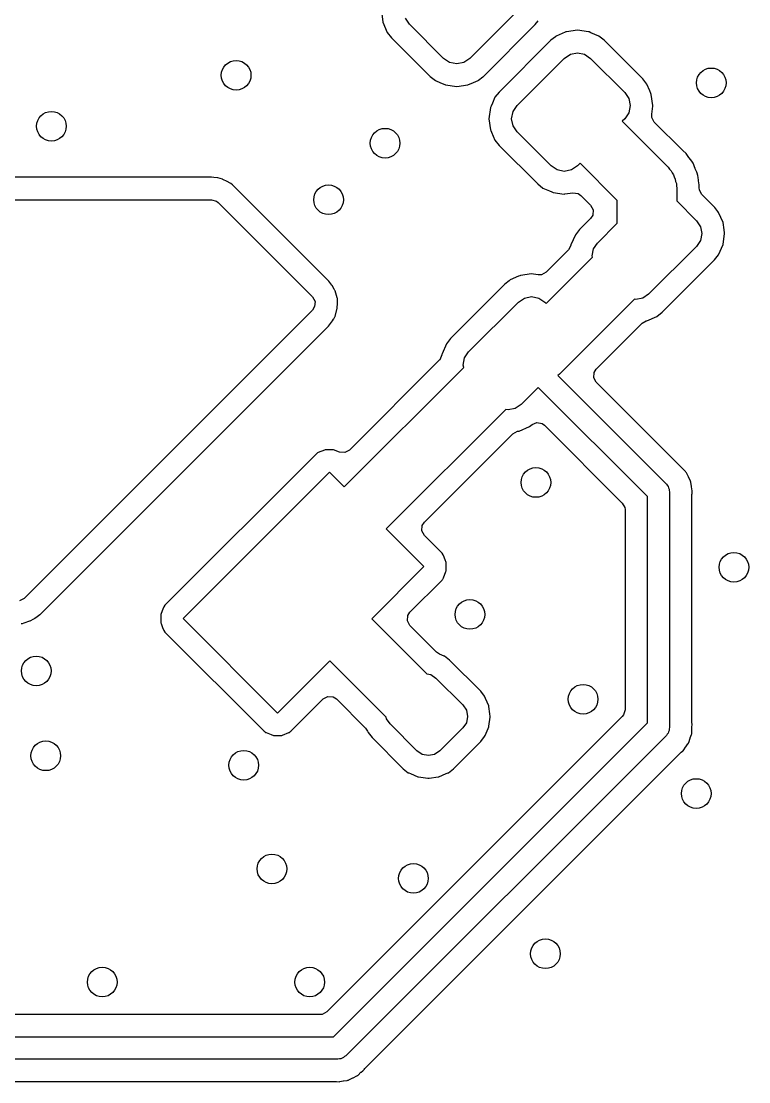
# Model space of a CAD drawing. Extents: x 4.14 to 7.68, y -5.31 to -1.77.
# Drawn here: x 6.617 to 7.003, y -4.893 to -4.33 of the extents above; entities that cross this region are included whole.
import ezdxf

# ---------------------------------------------------------------- set-up
doc = ezdxf.new("R2010")
doc.units = 0
doc.header["$MEASUREMENT"] = 0
doc.layers.add('BLACK', color=7, linetype='CONTINUOUS')

msp = doc.modelspace()

# ---------------------------------------------------------------- linework, layer by layer
at = {"layer": 'BLACK', "linetype": 'CONTINUOUS'}
for p, q in [((6.80801, -4.32495), (6.80882, -4.33083)), ((6.88, -4.32495), (6.85495, -4.35)), ((6.80882, -4.33083), (6.81118, -4.33628)), ((6.82293, -4.3319), (6.8208, -4.32871)), ((6.84103, -4.35), (6.82293, -4.3319)), ((6.86212, -4.35956), (6.88956, -4.33212)), ((6.88956, -4.33212), (6.89113, -4.33011)), ((6.81118, -4.33628), (6.81337, -4.33908)), ((6.90545, -4.33618), (6.90068, -4.33825)), ((6.90582, -4.33602), (6.90545, -4.33618)), ((6.90613, -4.33589), (6.90582, -4.33602)), ((6.90582, -4.33602), (6.90582, -4.33602)), ((6.91201, -4.33508), (6.90613, -4.33589)), ((6.9179, -4.33589), (6.91201, -4.33508)), ((6.91821, -4.33602), (6.9179, -4.33589)), ((6.91914, -4.33643), (6.91821, -4.33602)), ((6.91821, -4.33602), (6.91821, -4.33602)), ((6.92335, -4.33825), (6.91914, -4.33643)), ((6.81337, -4.33908), (6.83385, -4.35956)), ((6.89788, -4.34044), (6.87044, -4.36788)), ((6.90036, -4.3385), (6.89788, -4.34044)), ((6.90043, -4.33844), (6.90036, -4.3385)), ((6.90068, -4.33825), (6.90043, -4.33844)), ((6.90043, -4.33844), (6.90043, -4.33844)), ((6.92615, -4.34044), (6.92335, -4.33825)), ((6.94663, -4.36092), (6.92615, -4.34044)), ((6.90505, -4.35), (6.90825, -4.34787)), ((6.90825, -4.34787), (6.91201, -4.34712)), ((6.91201, -4.34712), (6.91578, -4.34787)), ((6.91578, -4.34787), (6.91897, -4.35)), ((6.84422, -4.35213), (6.84103, -4.35)), ((6.84799, -4.35288), (6.84422, -4.35213)), ((6.85175, -4.35213), (6.84799, -4.35288)), ((6.85495, -4.35), (6.85175, -4.35213)), ((6.88, -4.37505), (6.90505, -4.35)), ((6.91897, -4.35), (6.93707, -4.3681)), ((6.83385, -4.35956), (6.83665, -4.36175)), ((6.85957, -4.36156), (6.86185, -4.35977)), ((6.86185, -4.35977), (6.86212, -4.35956)), ((6.83665, -4.36175), (6.83935, -4.36292)), ((6.83935, -4.36292), (6.84171, -4.36394)), ((6.84171, -4.36394), (6.8421, -4.36411)), ((6.8421, -4.36411), (6.84799, -4.36492)), ((6.84799, -4.36492), (6.85387, -4.36411)), ((6.85387, -4.36411), (6.85426, -4.36394)), ((6.85426, -4.36394), (6.85561, -4.36336)), ((6.85561, -4.36336), (6.85932, -4.36175)), ((6.85932, -4.36175), (6.85957, -4.36156)), ((6.94882, -4.36372), (6.94663, -4.36092)), ((6.95037, -4.36731), (6.94882, -4.36372)), ((6.86825, -4.37068), (6.86694, -4.3737)), ((6.87044, -4.36788), (6.86825, -4.37068)), ((6.93707, -4.3681), (6.9392, -4.37129)), ((6.9392, -4.37129), (6.93995, -4.37505)), ((6.95099, -4.36873), (6.95037, -4.36731)), ((6.95118, -4.36917), (6.95099, -4.36873)), ((6.95199, -4.37505), (6.95118, -4.36917)), ((6.86589, -4.37613), (6.86508, -4.38201)), ((6.86621, -4.37539), (6.86589, -4.37613)), ((6.86694, -4.3737), (6.86621, -4.37539)), ((6.87787, -4.37825), (6.88, -4.37505)), ((6.93995, -4.37505), (6.9392, -4.37882)), ((6.95137, -4.37959), (6.95194, -4.37539)), ((6.95194, -4.37539), (6.95199, -4.37505)), ((6.95194, -4.37539), (6.95194, -4.37539)), ((6.86508, -4.38201), (6.86589, -4.3879)), ((6.87712, -4.38201), (6.87787, -4.37825)), ((6.87787, -4.38578), (6.87712, -4.38201)), ((6.93707, -4.38201), (6.93568, -4.38341)), ((6.9392, -4.37882), (6.93707, -4.38201)), ((6.95143, -4.38132), (6.95137, -4.37959)), ((6.95277, -4.38377), (6.95143, -4.38132)), ((6.86589, -4.3879), (6.86602, -4.38821)), ((6.86602, -4.38821), (6.86602, -4.38821)), ((6.86602, -4.38821), (6.86647, -4.38923)), ((6.88, -4.38897), (6.87787, -4.38578)), ((6.93568, -4.38341), (6.96004, -4.40777)), ((6.96772, -4.39872), (6.95277, -4.38377)), ((6.86647, -4.38923), (6.86825, -4.39335)), ((6.86825, -4.39335), (6.87044, -4.39615)), ((6.8981, -4.40707), (6.88, -4.38897)), ((6.87044, -4.39615), (6.89092, -4.41663)), ((6.96793, -4.39892), (6.96772, -4.39872)), ((6.96974, -4.40053), (6.96793, -4.39892)), ((6.97115, -4.40258), (6.96974, -4.40053)), ((6.9713, -4.40279), (6.97115, -4.40258)), ((6.97263, -4.40452), (6.9713, -4.40279)), ((6.97281, -4.40476), (6.97263, -4.40452)), ((6.97263, -4.40452), (6.97263, -4.40452)), ((6.97293, -4.40503), (6.97281, -4.40476)), ((6.973, -4.40515), (6.97293, -4.40503)), ((6.97329, -4.40566), (6.973, -4.40515)), ((6.90129, -4.4092), (6.8981, -4.40707)), ((6.90505, -4.40995), (6.90129, -4.4092)), ((6.90882, -4.4092), (6.90505, -4.40995)), ((6.91201, -4.40707), (6.90882, -4.4092)), ((6.91341, -4.40568), (6.91201, -4.40707)), ((6.93315, -4.42542), (6.91341, -4.40568)), ((6.96004, -4.40777), (6.96077, -4.40877)), ((6.96077, -4.40877), (6.96164, -4.40964)), ((6.96164, -4.40964), (6.9622, -4.41075)), ((6.9622, -4.41075), (6.96293, -4.41175)), ((6.97335, -4.40578), (6.97329, -4.40566)), ((6.97352, -4.40603), (6.97335, -4.40578)), ((6.97411, -4.40758), (6.97352, -4.40603)), ((6.9744, -4.40836), (6.97411, -4.40758)), ((6.9745, -4.4086), (6.9744, -4.40836)), ((6.97528, -4.41038), (6.9745, -4.4086)), ((6.9755, -4.41087), (6.97528, -4.41038)), ((6.97555, -4.41117), (6.9755, -4.41087)), ((6.71795, -4.41297), (6.58205, -4.41297)), ((6.71921, -4.41315), (6.71795, -4.41297)), ((6.72116, -4.41343), (6.71921, -4.41315)), ((6.72133, -4.41346), (6.72116, -4.41343)), ((6.72116, -4.41343), (6.72116, -4.41343)), ((6.72253, -4.41381), (6.72133, -4.41346)), ((6.72378, -4.41418), (6.72253, -4.41381)), ((6.72402, -4.41425), (6.72378, -4.41418)), ((6.72378, -4.41418), (6.72378, -4.41418)), ((6.72423, -4.41436), (6.72402, -4.41425)), ((6.72581, -4.41518), (6.72423, -4.41436)), ((6.72423, -4.41436), (6.72423, -4.41436)), ((6.72817, -4.41642), (6.72581, -4.41518)), ((6.729, -4.41709), (6.72817, -4.41642)), ((6.89092, -4.41663), (6.89372, -4.41882)), ((6.96293, -4.41175), (6.96332, -4.41293)), ((6.96332, -4.41293), (6.96388, -4.41403)), ((6.96388, -4.41403), (6.96407, -4.41526)), ((6.96407, -4.41526), (6.96446, -4.41644)), ((6.96446, -4.41644), (6.96446, -4.41768)), ((6.97559, -4.4113), (6.97555, -4.41117)), ((6.97574, -4.41186), (6.97559, -4.4113)), ((6.97577, -4.41199), (6.97574, -4.41186)), ((6.97588, -4.41227), (6.97577, -4.41199)), ((6.97598, -4.41308), (6.97588, -4.41227)), ((6.97618, -4.41474), (6.97598, -4.41308)), ((6.97622, -4.415), (6.97618, -4.41474)), ((6.97659, -4.41715), (6.97622, -4.415)), ((6.72905, -4.41713), (6.729, -4.41709)), ((6.72977, -4.41778), (6.72905, -4.41713)), ((6.72905, -4.41713), (6.72905, -4.41713)), ((6.72996, -4.41795), (6.72977, -4.41778)), ((6.78, -4.46799), (6.72996, -4.41795)), ((6.89372, -4.41882), (6.89717, -4.42031)), ((6.89717, -4.42031), (6.89845, -4.42087)), ((6.89845, -4.42087), (6.89917, -4.42118)), ((6.89917, -4.42118), (6.90505, -4.42199)), ((6.90505, -4.42199), (6.90539, -4.42194)), ((6.90539, -4.42194), (6.90959, -4.42137)), ((6.90539, -4.42194), (6.90539, -4.42194)), ((6.90959, -4.42137), (6.91235, -4.42178)), ((6.91235, -4.42178), (6.91377, -4.42277)), ((6.96446, -4.41768), (6.96465, -4.4189)), ((6.96465, -4.4189), (6.96465, -4.42567)), ((6.97657, -4.41847), (6.97659, -4.41823)), ((6.97668, -4.41986), (6.97657, -4.41847)), ((6.97664, -4.41745), (6.97659, -4.41715)), ((6.97659, -4.41715), (6.97659, -4.41715)), ((6.97659, -4.41823), (6.97664, -4.41745)), ((6.97802, -4.42231), (6.97668, -4.41986)), ((6.58205, -4.425), (6.71795, -4.425)), ((6.71795, -4.425), (6.72063, -4.42579)), ((6.72063, -4.42579), (6.72145, -4.42645)), ((6.72145, -4.42645), (6.77149, -4.47649)), ((6.91377, -4.42277), (6.91896, -4.42796)), ((6.93315, -4.43751), (6.93315, -4.42542)), ((6.96465, -4.42567), (6.97517, -4.4362)), ((6.98472, -4.42901), (6.97802, -4.42231)), ((6.91896, -4.42796), (6.92029, -4.43041)), ((6.9201, -4.4332), (6.91896, -4.43497)), ((6.92029, -4.43041), (6.9201, -4.4332)), ((6.98481, -4.42913), (6.98472, -4.42901)), ((6.9865, -4.43128), (6.98481, -4.42913)), ((6.98689, -4.43178), (6.9865, -4.43128)), ((6.98922, -4.43717), (6.98689, -4.43178)), ((6.91896, -4.43497), (6.91309, -4.44084)), ((6.92263, -4.44803), (6.93315, -4.43751)), ((6.97517, -4.4362), (6.97725, -4.43931)), ((6.98974, -4.441), (6.98922, -4.43717)), ((6.91091, -4.44361), (6.90858, -4.449)), ((6.91309, -4.44084), (6.91091, -4.44361)), ((6.97725, -4.43931), (6.97798, -4.44299)), ((6.97798, -4.44299), (6.97725, -4.44666)), ((6.98922, -4.4488), (6.99002, -4.44299)), ((6.98996, -4.44257), (6.98974, -4.441)), ((6.99002, -4.44299), (6.98996, -4.44257)), ((6.90853, -4.44937), (6.90726, -4.45154)), ((6.90854, -4.44934), (6.90853, -4.44937)), ((6.90858, -4.449), (6.90854, -4.44934)), ((6.92055, -4.45114), (6.92263, -4.44803)), ((6.97517, -4.44977), (6.94977, -4.47517)), ((6.97725, -4.44666), (6.97517, -4.44977)), ((6.98689, -4.45419), (6.98922, -4.4488)), ((6.90726, -4.45154), (6.89535, -4.46345)), ((6.89545, -4.48008), (6.91997, -4.45556)), ((6.91982, -4.45482), (6.92055, -4.45114)), ((6.91997, -4.45556), (6.91982, -4.45482)), ((6.98472, -4.45696), (6.98689, -4.45419)), ((6.95696, -4.48472), (6.98472, -4.45696)), ((6.88079, -4.46564), (6.87638, -4.46755)), ((6.88152, -4.46533), (6.88079, -4.46564)), ((6.88183, -4.46519), (6.88152, -4.46533)), ((6.88152, -4.46533), (6.88152, -4.46533)), ((6.88771, -4.46439), (6.88183, -4.46519)), ((6.88865, -4.46452), (6.88771, -4.46439)), ((6.89117, -4.46486), (6.88865, -4.46452)), ((6.89289, -4.46479), (6.89117, -4.46486)), ((6.89535, -4.46345), (6.89289, -4.46479)), ((6.7801, -4.46813), (6.78, -4.46799)), ((6.78172, -4.47028), (6.7801, -4.46813)), ((6.7801, -4.46813), (6.7801, -4.46813)), ((6.78205, -4.47073), (6.78172, -4.47028)), ((6.78213, -4.47088), (6.78205, -4.47073)), ((6.78298, -4.47243), (6.78213, -4.47088)), ((6.78213, -4.47088), (6.78213, -4.47088)), ((6.78339, -4.47318), (6.78298, -4.47243)), ((6.87358, -4.46975), (6.84475, -4.49858)), ((6.87583, -4.46798), (6.87358, -4.46975)), ((6.87613, -4.46775), (6.87583, -4.46798)), ((6.87638, -4.46755), (6.87613, -4.46775)), ((6.87613, -4.46775), (6.87613, -4.46775)), ((6.77149, -4.47649), (6.77283, -4.47895)), ((6.78346, -4.4734), (6.78339, -4.47318)), ((6.78463, -4.47699), (6.78346, -4.4734)), ((6.78476, -4.47738), (6.78463, -4.47699)), ((6.78477, -4.47774), (6.78476, -4.47738)), ((6.78481, -4.47926), (6.78477, -4.47774)), ((6.78477, -4.47774), (6.78477, -4.47774)), ((6.88075, -4.4793), (6.88394, -4.47717)), ((6.88394, -4.47717), (6.88771, -4.47642)), ((6.88771, -4.47642), (6.89148, -4.47717)), ((6.89148, -4.47717), (6.89467, -4.4793)), ((6.94224, -4.47784), (6.90249, -4.51758)), ((6.94299, -4.47798), (6.94224, -4.47784)), ((6.94666, -4.47725), (6.94299, -4.47798)), ((6.94977, -4.47517), (6.94666, -4.47725)), ((6.77149, -4.48351), (6.61851, -4.63649)), ((6.77263, -4.48173), (6.77149, -4.48351)), ((6.77283, -4.47895), (6.77263, -4.48173)), ((6.78351, -4.48687), (6.78463, -4.48259)), ((6.78463, -4.48259), (6.78483, -4.4798)), ((6.78483, -4.4798), (6.78481, -4.47926)), ((6.8543, -4.50575), (6.88075, -4.4793)), ((6.89467, -4.4793), (6.89545, -4.48008)), ((6.78161, -4.49001), (6.78212, -4.48922)), ((6.78212, -4.48922), (6.78271, -4.4883)), ((6.78271, -4.4883), (6.78275, -4.48824)), ((6.78275, -4.48824), (6.78295, -4.48788)), ((6.78295, -4.48788), (6.78336, -4.48714)), ((6.78336, -4.48714), (6.78351, -4.48687)), ((6.78336, -4.48714), (6.78336, -4.48714)), ((6.94626, -4.49055), (6.94843, -4.48928)), ((6.94843, -4.48928), (6.94847, -4.48927)), ((6.94847, -4.48927), (6.9488, -4.48922)), ((6.9488, -4.48922), (6.95419, -4.48689)), ((6.95419, -4.48689), (6.95696, -4.48472)), ((6.62701, -4.645), (6.78, -4.49201)), ((6.78, -4.49201), (6.78161, -4.49001)), ((6.92195, -4.51485), (6.94626, -4.49055)), ((6.84475, -4.49858), (6.84255, -4.50138)), ((6.84255, -4.50138), (6.84019, -4.50683)), ((6.85217, -4.50894), (6.8543, -4.50575)), ((6.83872, -4.51018), (6.79112, -4.55777)), ((6.83898, -4.50989), (6.83872, -4.51018)), ((6.84012, -4.50734), (6.83898, -4.50989)), ((6.84015, -4.50716), (6.84012, -4.50734)), ((6.84019, -4.50683), (6.84015, -4.50716)), ((6.84015, -4.50716), (6.84015, -4.50716)), ((6.85142, -4.51271), (6.85217, -4.50894)), ((6.7883, -4.57732), (6.85167, -4.51395)), ((6.85167, -4.51395), (6.85142, -4.51271)), ((6.90249, -4.51758), (6.90159, -4.51824)), ((6.92061, -4.51942), (6.92081, -4.51663)), ((6.92081, -4.51663), (6.92195, -4.51485)), ((6.90159, -4.51824), (6.95918, -4.57582)), ((6.92195, -4.52187), (6.92061, -4.51942)), ((6.96572, -4.56564), (6.92195, -4.52187)), ((6.89119, -4.52454), (6.88214, -4.53359)), ((6.94909, -4.58245), (6.89119, -4.52454)), ((6.88214, -4.53359), (6.87895, -4.53572)), ((6.87394, -4.53623), (6.81057, -4.59959)), ((6.87518, -4.53647), (6.87394, -4.53623)), ((6.87895, -4.53572), (6.87518, -4.53647)), ((6.88107, -4.5477), (6.88652, -4.54534)), ((6.88652, -4.54534), (6.88796, -4.54421)), ((6.88796, -4.54421), (6.89055, -4.54318)), ((6.89055, -4.54318), (6.8933, -4.54371)), ((6.8933, -4.54371), (6.89453, -4.54461)), ((6.89453, -4.54461), (6.93581, -4.58589)), ((6.85331, -4.57359), (6.87772, -4.54918)), ((6.87772, -4.54918), (6.88017, -4.54784)), ((6.88017, -4.54784), (6.88055, -4.54777)), ((6.88055, -4.54777), (6.88107, -4.5477)), ((6.77338, -4.55992), (6.69323, -4.64007)), ((6.7736, -4.55975), (6.77338, -4.55992)), ((6.77389, -4.55952), (6.7736, -4.55975)), ((6.77418, -4.55929), (6.77389, -4.55952)), ((6.77389, -4.55952), (6.77389, -4.55952)), ((6.77453, -4.55915), (6.77418, -4.55929)), ((6.77787, -4.55786), (6.77453, -4.55915)), ((6.77453, -4.55915), (6.77453, -4.55915)), ((6.77829, -4.5577), (6.77787, -4.55786)), ((6.77787, -4.55786), (6.77787, -4.55786)), ((6.7805, -4.55769), (6.77829, -4.5577)), ((6.78224, -4.55769), (6.7805, -4.55769)), ((6.7827, -4.55769), (6.78224, -4.55769)), ((6.78583, -4.5589), (6.7827, -4.55769)), ((6.78866, -4.55911), (6.78583, -4.5589)), ((6.79112, -4.55777), (6.78866, -4.55911)), ((6.96596, -4.56586), (6.96572, -4.56564)), ((6.96621, -4.566), (6.96596, -4.56586)), ((6.96741, -4.5673), (6.96621, -4.566)), ((6.96774, -4.56765), (6.96741, -4.5673)), ((6.96788, -4.56779), (6.96774, -4.56765)), ((6.96934, -4.56926), (6.96788, -4.56779)), ((6.70284, -4.6472), (6.78051, -4.56953)), ((6.78051, -4.56953), (6.7883, -4.57732)), ((6.83081, -4.59608), (6.85331, -4.57359)), ((6.96951, -4.56946), (6.96934, -4.56926)), ((6.96964, -4.56971), (6.96951, -4.56946)), ((6.96983, -4.56992), (6.96964, -4.56971)), ((6.96964, -4.56971), (6.96964, -4.56971)), ((6.97053, -4.57137), (6.96983, -4.56992)), ((6.97084, -4.572), (6.97053, -4.57137)), ((6.9709, -4.57214), (6.97084, -4.572)), ((6.97197, -4.57419), (6.9709, -4.57214)), ((6.95918, -4.57582), (6.95956, -4.5765)), ((6.95956, -4.5765), (6.96011, -4.57705)), ((6.96011, -4.57705), (6.96032, -4.5778)), ((6.96032, -4.5778), (6.9607, -4.57847)), ((6.9607, -4.57847), (6.9607, -4.57925)), ((6.9607, -4.57925), (6.96091, -4.58)), ((6.97202, -4.57447), (6.97197, -4.57419)), ((6.97214, -4.57473), (6.97202, -4.57447)), ((6.9722, -4.57509), (6.97214, -4.57473)), ((6.97249, -4.57701), (6.9722, -4.57509)), ((6.9722, -4.57509), (6.9722, -4.57509)), ((6.97251, -4.57717), (6.97249, -4.57701)), ((6.97255, -4.57737), (6.97251, -4.57717)), ((6.97293, -4.57944), (6.97255, -4.57737)), ((6.97277, -4.58076), (6.97288, -4.5798)), ((6.97288, -4.5798), (6.97293, -4.57944)), ((6.94909, -4.70255), (6.94909, -4.58245)), ((6.96091, -4.58), (6.96091, -4.705)), ((6.97274, -4.58135), (6.97277, -4.58076)), ((6.97274, -4.70243), (6.97274, -4.58135)), ((6.93581, -4.58589), (6.93715, -4.58835)), ((6.93715, -4.58835), (6.93726, -4.5894)), ((6.93726, -4.5894), (6.93726, -4.6956)), ((6.82967, -4.59786), (6.83081, -4.59608)), ((6.81057, -4.59959), (6.83062, -4.61964)), ((6.82947, -4.60065), (6.82967, -4.59786)), ((6.83081, -4.6031), (6.82947, -4.60065)), ((6.84023, -4.61251), (6.83081, -4.6031)), ((6.84086, -4.61331), (6.84023, -4.61251)), ((6.84099, -4.61366), (6.84086, -4.61331)), ((6.84188, -4.61596), (6.84099, -4.61366)), ((6.84099, -4.61366), (6.84099, -4.61366)), ((6.84245, -4.61742), (6.84188, -4.61596)), ((6.84245, -4.62183), (6.84245, -4.61742)), ((6.83062, -4.61964), (6.80292, -4.64734)), ((6.84103, -4.62553), (6.84229, -4.62226)), ((6.84229, -4.62226), (6.84245, -4.62183)), ((6.82316, -4.64383), (6.84023, -4.62676)), ((6.84023, -4.62676), (6.84049, -4.62642)), ((6.84049, -4.62642), (6.84064, -4.62624)), ((6.84064, -4.62624), (6.84087, -4.62594)), ((6.84064, -4.62624), (6.84064, -4.62624)), ((6.84087, -4.62594), (6.84103, -4.62553)), ((6.61851, -4.63649), (6.61605, -4.63783)), ((6.69245, -4.64124), (6.69175, -4.64307)), ((6.69259, -4.64089), (6.69245, -4.64124)), ((6.69245, -4.64124), (6.69245, -4.64124)), ((6.69323, -4.64007), (6.69259, -4.64089)), ((6.62362, -4.64741), (6.62412, -4.64713)), ((6.62412, -4.64713), (6.62427, -4.64705)), ((6.62412, -4.64713), (6.62412, -4.64713)), ((6.62427, -4.64705), (6.62544, -4.64617)), ((6.62544, -4.64617), (6.62687, -4.6451)), ((6.62687, -4.6451), (6.62701, -4.645)), ((6.62687, -4.6451), (6.62687, -4.6451)), ((6.69175, -4.64307), (6.691, -4.645)), ((6.691, -4.645), (6.691, -4.64546)), ((6.691, -4.64546), (6.691, -4.64683)), ((6.691, -4.64683), (6.69101, -4.64941)), ((6.75295, -4.69731), (6.70284, -4.6472)), ((6.82182, -4.64839), (6.82202, -4.6456)), ((6.82202, -4.6456), (6.82316, -4.64383)), ((6.6169, -4.64978), (6.61726, -4.64977)), ((6.61726, -4.64977), (6.61762, -4.64976)), ((6.61726, -4.64977), (6.61726, -4.64977)), ((6.61762, -4.64976), (6.61864, -4.64942)), ((6.61864, -4.64942), (6.6216, -4.64846)), ((6.6216, -4.64846), (6.62182, -4.64839)), ((6.62182, -4.64839), (6.62362, -4.64741)), ((6.69101, -4.64941), (6.69117, -4.64984)), ((6.69117, -4.64984), (6.69117, -4.64984)), ((6.69117, -4.64984), (6.69197, -4.65191)), ((6.69197, -4.65191), (6.6926, -4.65352)), ((6.80292, -4.64734), (6.83206, -4.67648)), ((6.82316, -4.65084), (6.82182, -4.64839)), ((6.83728, -4.66497), (6.82316, -4.65084)), ((6.6926, -4.65352), (6.69323, -4.65432)), ((6.69323, -4.65432), (6.74582, -4.70692)), ((6.78065, -4.66961), (6.75295, -4.69731)), ((6.81059, -4.69955), (6.78065, -4.66961)), ((6.83882, -4.66601), (6.83728, -4.66497)), ((6.84128, -4.66708), (6.83882, -4.66601)), ((6.84157, -4.6672), (6.84128, -4.66708)), ((6.84128, -4.66708), (6.84128, -4.66708)), ((6.84421, -4.66927), (6.84157, -4.6672)), ((6.86072, -4.68579), (6.84421, -4.66927)), ((6.83206, -4.67648), (6.83417, -4.6769)), ((6.83417, -4.6769), (6.83697, -4.67876)), ((6.83697, -4.67876), (6.85124, -4.69303)), ((6.8628, -4.68843), (6.86072, -4.68579)), ((6.76007, -4.70692), (6.77714, -4.68985)), ((6.77714, -4.68985), (6.77959, -4.68851)), ((6.77959, -4.68851), (6.78238, -4.68871)), ((6.78238, -4.68871), (6.78415, -4.68985)), ((6.78415, -4.68985), (6.79963, -4.70532)), ((6.86292, -4.68872), (6.8628, -4.68843)), ((6.86327, -4.68952), (6.86292, -4.68872)), ((6.86292, -4.68872), (6.86292, -4.68872)), ((6.86502, -4.69357), (6.86327, -4.68952)), ((6.85124, -4.69303), (6.8531, -4.69583)), ((6.8531, -4.69583), (6.85376, -4.69912)), ((6.86507, -4.69391), (6.86502, -4.69357)), ((6.86558, -4.69768), (6.86507, -4.69391)), ((6.86507, -4.69391), (6.86507, -4.69391)), ((6.86578, -4.69912), (6.86558, -4.69768)), ((6.93726, -4.6956), (6.93648, -4.69828)), ((6.93581, -4.69911), (6.77911, -4.85581)), ((6.78255, -4.86909), (6.94909, -4.70255)), ((6.81074, -4.70033), (6.81059, -4.69955)), ((6.81261, -4.70312), (6.81074, -4.70033)), ((6.82688, -4.71739), (6.81261, -4.70312)), ((6.8531, -4.70242), (6.85124, -4.70521)), ((6.85376, -4.69912), (6.8531, -4.70242)), ((6.86508, -4.70422), (6.86574, -4.69946)), ((6.86574, -4.69946), (6.86578, -4.69912)), ((6.93648, -4.69828), (6.93581, -4.69911)), ((6.97275, -4.70275), (6.97274, -4.70243)), ((6.97274, -4.70519), (6.97283, -4.70303)), ((6.97283, -4.70303), (6.97275, -4.70275)), ((6.74582, -4.70692), (6.74594, -4.70701)), ((6.74594, -4.70701), (6.74594, -4.70701)), ((6.74594, -4.70701), (6.74635, -4.70733)), ((6.74635, -4.70733), (6.74635, -4.70733)), ((6.74635, -4.70733), (6.74664, -4.70756)), ((6.74664, -4.70756), (6.74699, -4.70769)), ((6.74699, -4.70769), (6.74699, -4.70769)), ((6.74699, -4.70769), (6.74964, -4.70871)), ((6.74964, -4.70871), (6.75075, -4.70914)), ((6.75075, -4.70914), (6.75121, -4.70914)), ((6.75121, -4.70914), (6.75296, -4.70914)), ((6.75296, -4.70914), (6.75516, -4.70914)), ((6.75516, -4.70914), (6.75559, -4.70897)), ((6.75559, -4.70897), (6.75892, -4.70768)), ((6.75559, -4.70897), (6.75559, -4.70897)), ((6.75892, -4.70768), (6.75927, -4.70755)), ((6.75892, -4.70768), (6.75892, -4.70768)), ((6.75927, -4.70755), (6.75956, -4.70732)), ((6.75956, -4.70732), (6.75996, -4.70701)), ((6.75956, -4.70732), (6.75956, -4.70732)), ((6.75996, -4.70701), (6.76007, -4.70692)), ((6.95918, -4.70918), (6.78918, -4.87918)), ((6.79963, -4.70532), (6.80068, -4.70686)), ((6.80068, -4.70686), (6.80105, -4.70772)), ((6.80105, -4.70772), (6.80312, -4.71037)), ((6.85124, -4.70521), (6.83906, -4.71739)), ((6.8628, -4.70981), (6.86309, -4.70914)), ((6.86309, -4.70914), (6.86468, -4.70546)), ((6.86468, -4.70546), (6.86502, -4.70467)), ((6.86502, -4.70467), (6.86508, -4.70422)), ((6.95956, -4.7085), (6.95918, -4.70918)), ((6.96011, -4.70795), (6.95956, -4.7085)), ((6.96032, -4.7072), (6.96011, -4.70795)), ((6.9607, -4.70653), (6.96032, -4.7072)), ((6.96091, -4.705), (6.9607, -4.70575)), ((6.9607, -4.70575), (6.9607, -4.70653)), ((6.97185, -4.71054), (6.9725, -4.70871)), ((6.9725, -4.70871), (6.97262, -4.70836)), ((6.9725, -4.70871), (6.9725, -4.70871)), ((6.97262, -4.70836), (6.97263, -4.70808)), ((6.97263, -4.70808), (6.97272, -4.70781)), ((6.97263, -4.70808), (6.97263, -4.70808)), ((6.97272, -4.70781), (6.97274, -4.70755)), ((6.97274, -4.70528), (6.97274, -4.70519)), ((6.97274, -4.70547), (6.97274, -4.70528)), ((6.97274, -4.70755), (6.97274, -4.70547)), ((6.80312, -4.71037), (6.81963, -4.72688)), ((6.8463, -4.72688), (6.86072, -4.71245)), ((6.86072, -4.71245), (6.8628, -4.70981)), ((6.96948, -4.71525), (6.97063, -4.71369)), ((6.97063, -4.71369), (6.97085, -4.71339)), ((6.97063, -4.71369), (6.97063, -4.71369)), ((6.97085, -4.71339), (6.97095, -4.71312)), ((6.97095, -4.71312), (6.97111, -4.71289)), ((6.97111, -4.71289), (6.9718, -4.71069)), ((6.9718, -4.71069), (6.97185, -4.71054)), ((6.79936, -4.88572), (6.96659, -4.71849)), ((6.82967, -4.71926), (6.82688, -4.71739)), ((6.83297, -4.71991), (6.82967, -4.71926)), ((6.83626, -4.71926), (6.83297, -4.71991)), ((6.83906, -4.71739), (6.83626, -4.71926)), ((6.96659, -4.71849), (6.96703, -4.71811)), ((6.96703, -4.71811), (6.96778, -4.71751)), ((6.96778, -4.71751), (6.96808, -4.71728)), ((6.96778, -4.71751), (6.96778, -4.71751)), ((6.96808, -4.71728), (6.96844, -4.71675)), ((6.96844, -4.71675), (6.96939, -4.71538)), ((6.96939, -4.71538), (6.96948, -4.71525)), ((6.81963, -4.72688), (6.82228, -4.72895)), ((6.82228, -4.72895), (6.82257, -4.72908)), ((6.82257, -4.72908), (6.82257, -4.72908)), ((6.82257, -4.72908), (6.82348, -4.72947)), ((6.82348, -4.72947), (6.82742, -4.73118)), ((6.82742, -4.73118), (6.82775, -4.73122)), ((6.82775, -4.73122), (6.82775, -4.73122)), ((6.82775, -4.73122), (6.83263, -4.73189)), ((6.8333, -4.73189), (6.83818, -4.73122)), ((6.83818, -4.73122), (6.83852, -4.73118)), ((6.83818, -4.73122), (6.83818, -4.73122)), ((6.83852, -4.73118), (6.84246, -4.72947)), ((6.84246, -4.72947), (6.84336, -4.72908)), ((6.84336, -4.72908), (6.84366, -4.72895)), ((6.84336, -4.72908), (6.84336, -4.72908)), ((6.84366, -4.72895), (6.8463, -4.72688)), ((6.83263, -4.73189), (6.83297, -4.73194)), ((6.83297, -4.73194), (6.8333, -4.73189)), ((6.7756, -4.85726), (6.48938, -4.85726)), ((6.77665, -4.85715), (6.7756, -4.85726)), ((6.77911, -4.85581), (6.77665, -4.85715)), ((6.48242, -4.86909), (6.78255, -4.86909)), ((6.785, -4.88091), (6.47998, -4.88091)), ((6.78575, -4.8807), (6.785, -4.88091)), ((6.78653, -4.8807), (6.78575, -4.8807)), ((6.7872, -4.88032), (6.78653, -4.8807)), ((6.78795, -4.88011), (6.7872, -4.88032)), ((6.7885, -4.87956), (6.78795, -4.88011)), ((6.78918, -4.87918), (6.7885, -4.87956)), ((6.79574, -4.88934), (6.79721, -4.88788)), ((6.79721, -4.88788), (6.79735, -4.88774)), ((6.79735, -4.88774), (6.79812, -4.88703)), ((6.79812, -4.88703), (6.799, -4.88621)), ((6.799, -4.88621), (6.79914, -4.88596)), ((6.79914, -4.88596), (6.79936, -4.88572)), ((6.48255, -4.89274), (6.78365, -4.89274)), ((6.78365, -4.89274), (6.78424, -4.89277)), ((6.78424, -4.89277), (6.78556, -4.89293)), ((6.78556, -4.89293), (6.78593, -4.89286)), ((6.78593, -4.89286), (6.78783, -4.89251)), ((6.78593, -4.89286), (6.78593, -4.89286)), ((6.78783, -4.89251), (6.78799, -4.89249)), ((6.78799, -4.89249), (6.78991, -4.8922)), ((6.78991, -4.8922), (6.79027, -4.89214)), ((6.78991, -4.8922), (6.78991, -4.8922)), ((6.79027, -4.89214), (6.79053, -4.89202)), ((6.79053, -4.89202), (6.79081, -4.89197)), ((6.79081, -4.89197), (6.79286, -4.8909)), ((6.79286, -4.8909), (6.793, -4.89084)), ((6.793, -4.89084), (6.79508, -4.88983)), ((6.79508, -4.88983), (6.79529, -4.88964)), ((6.79529, -4.88964), (6.79554, -4.88951)), ((6.79529, -4.88964), (6.79529, -4.88964)), ((6.79554, -4.88951), (6.79574, -4.88934))]:
    msp.add_line(p, q, dxfattribs=at)
at = {"layer": 'BLACK'}
for centre in [(6.731, -4.359), (6.983, -4.363), (6.633, -4.386), (6.81, -4.395), (6.78, -4.425), (6.89, -4.575), (6.995, -4.62), (6.855, -4.645), (6.625, -4.675), (6.915, -4.69), (6.63, -4.72), (6.735, -4.725), (6.975, -4.74), (6.75, -4.78), (6.825, -4.785), (6.895, -4.825), (6.66, -4.84), (6.77, -4.84)]:
    msp.add_circle(centre, 0.00787, dxfattribs=at)

doc.saveas('drawing.dxf')
